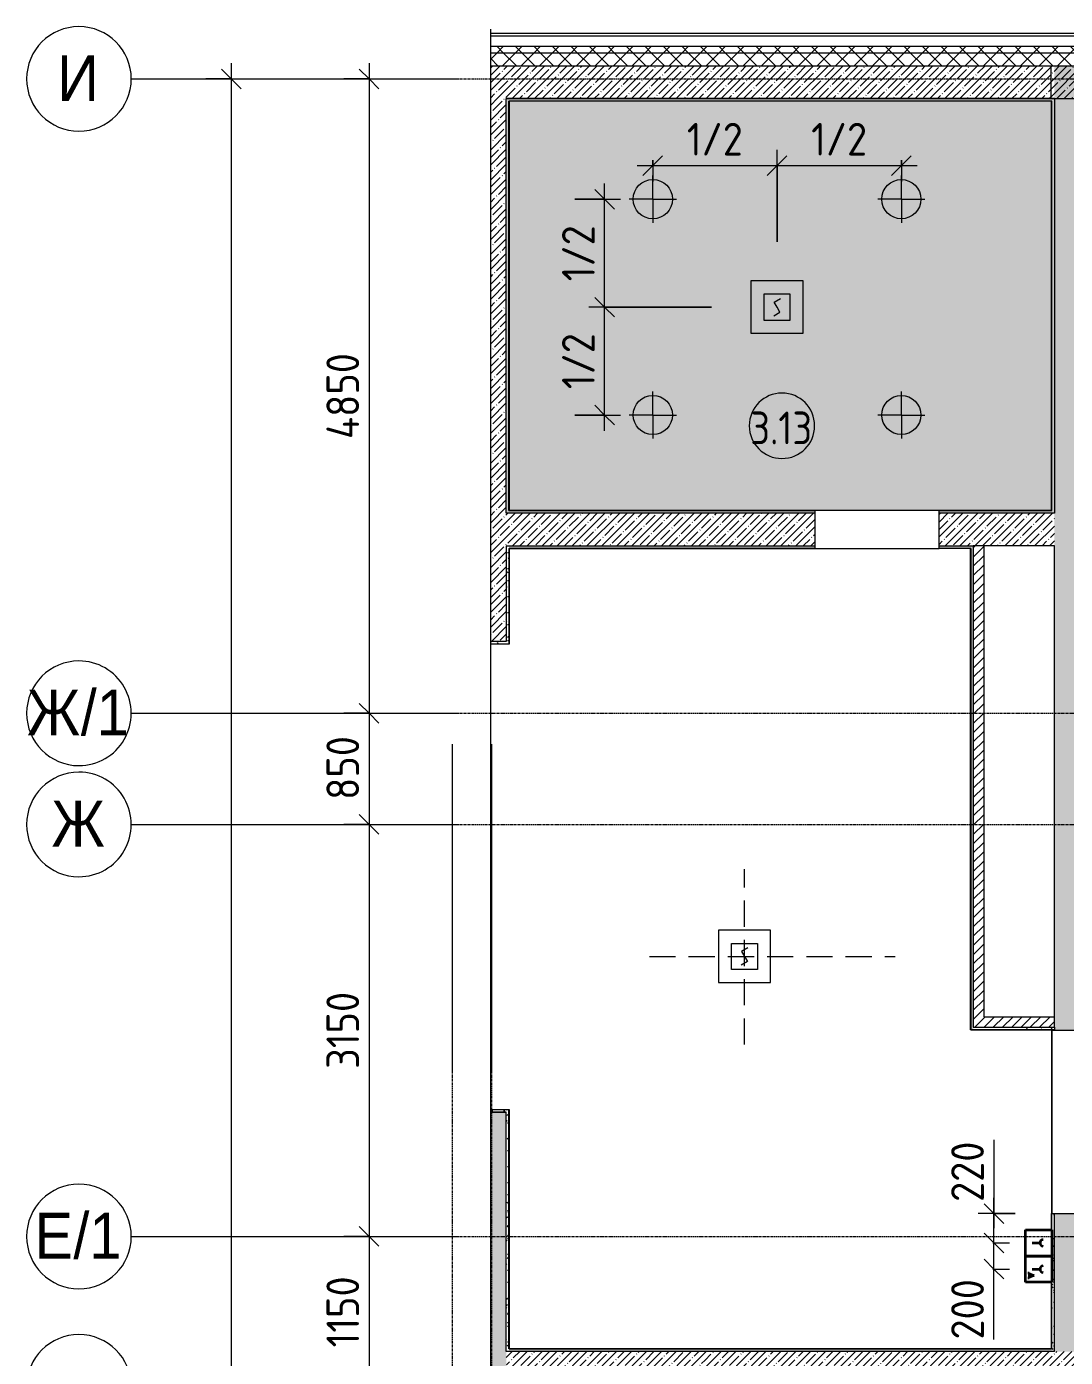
# Model space of a CAD drawing. Header units: millimetres. Extents: x 81303 to 275082, y -8553 to 29000.
# Drawn here: x 81303 to 89244, y 17226 to 27400 of the extents above; entities that cross this region are included whole.
import ezdxf

# ---------------------------------------------------------------- set-up
doc = ezdxf.new("R2010")
doc.units = ezdxf.units.MM
doc.linetypes.add('ADSK_Штрих_ш2 п1', pattern=[300, 200, -100])
doc.linetypes.add('Осевая', pattern=[31.75, 6.35, -4.7625, 15.875, -4.7625])
for name, color, linetype, lineweight in [('A-ANNO-DIMS', 7, 'Continuous', 9), ('A-ANNO-DIMS-100', 7, 'Continuous', 9), ('A-AREA-IDEN', 7, 'Continuous', 9), ('A-DETL', 7, 'Continuous', 9), ('A-DETL-1', 7, 'Continuous', 35), ('A-DETL-2', 7, 'ADSK_Штрих_ш2 п1', 9), ('A-DETL-GENF', 7, 'Continuous', 9), ('A-WALL', 7, 'Continuous', 9), ('I-WALL', 7, 'Continuous', 9), ('Q-SPCQ', 7, 'Continuous', 9), ('Оси', 7, 'Continuous', 9), ('Оси-1', 7, 'Continuous', 20), ('Оси-2', 7, 'Осевая', 9)]:
    doc.layers.add(name, color=color, linetype=linetype, lineweight=lineweight)
for name, color, linetype, lineweight, true_color in [('A-ANNO-NOTE', 1, 'Continuous', 9, 0xff0000), ('A-CLNG-1', 7, 'Continuous', 9, 0xeaeaea), ('A-WALL-1', 7, 'Continuous', 9, 0x3c3c3c), ('A-WALL-FNSH-1', 7, 'Continuous', 9, 0x3c3c3c), ('I-WALL-1', 7, 'Continuous', 9, 0x535353), ('Q-SPCQ-4', 1, 'Continuous', 9, 0xff0000)]:
    doc.layers.add(name, color=color, linetype=linetype, lineweight=lineweight, true_color=true_color)
doc.layers.add('A-CLNG-PATT-1', color=7, linetype='Continuous', lineweight=9, transparency=1)
doc.styles.add('Arial', font='arial.ttf', dxfattribs={"width": 0.9, "height": 350})
doc.styles.add('GOST Common_1', font='GOST_Common.ttf', dxfattribs={"width": 0.9, "height": 250})
doc.styles.add('ISOCPEUR', font='isocpeur.ttf', dxfattribs={"width": 0.9, "height": 250})
doc.dimstyles.new('ISO-2_5_0_9К_БОЛЬШОЙ', dxfattribs={"dimscale": 304.8, "dimtxt": 248.995294, "dimasz": 0.492126, "dimexe": 0.393701, "dimexo": 0.984252, "dimgap": 0, "dimtad": 1, "dimdec": 0, "dimrnd": 10, "dimzin": 0, "dimdsep": 46, "dimtxsty": 'ISOCPEUR', "dimblk1": 'OBLIQUE', "dimblk2": 'OBLIQUE', "dimsah": 1, "dimcen": 0.09, "dimdle": 0.393701, "dimazin": 0, "dimtfac": 1, "dimtdec": 4, "dimtix": 1, "dimtmove": 0, "dimatfit": 3, "dimfxl": 1, "dimtvp": 1, "dimtolj": 1, "dimtzin": 0, "dimarcsym": 2})
doc.dimstyles.new('ISO-2_5_0_9К_БОЛЬШОЙ_1', dxfattribs={"dimscale": 304.8, "dimtxt": 248.995294, "dimasz": 0.492126, "dimexe": 0.393701, "dimexo": 0.984252, "dimgap": 0, "dimtad": 1, "dimdec": 0, "dimrnd": 10, "dimzin": 0, "dimdsep": 46, "dimtxsty": 'ISOCPEUR', "dimblk1": 'OBLIQUE', "dimblk2": 'OBLIQUE', "dimsah": 1, "dimcen": 0.09, "dimdle": 0.393701, "dimazin": 0, "dimtfac": 1, "dimtdec": 4, "dimtix": 1, "dimtmove": 1, "dimatfit": 3, "dimfxl": 1, "dimtvp": 1, "dimtolj": 1, "dimtzin": 0, "dimarcsym": 2})
pattern_1 = [(45, (0, 0), (-70.71068, 70.71068), []), (135, (0, 0), (-70.71068, -70.71068), [])]
pattern_2 = [(45, (0, 0), (-57.024626, 57.024626), []), (45, (57.025, 0), (-57.024626, 57.024626), [100.806, -20.161, 3.353, -16.808])]
pattern_3 = [(45, (0, 0), (-35.35534, 35.35534), [])]
pattern_4 = [(0, (0, 0), (121.92, 30.48), [10.058, -81.382, 10.058, -81.382, -487.68]), (0, (0, 0), (121.92, 30.48), [-182.88, 10.058, -172.822, 10.058, -81.382, -213.36]), (0, (0, 0), (121.92, 30.48), [-457.2, 10.058, -50.902, 10.058, -142.342]), (120, (45.72, 15.24), (-87.356454, 90.345817), [10.058, -81.382, 10.058, -81.382, -487.68]), (120, (45.72, 15.24), (-87.356454, 90.345817), [-182.88, 10.058, -172.822, 10.058, -81.382, -213.36]), (120, (45.72, 15.24), (-87.356454, 90.345817), [-457.2, 10.058, -50.902, 10.058, -142.342]), (240, (60.96, 76.2), (-34.563546, -120.825817), [10.058, -81.382, 10.058, -81.382, -487.68]), (240, (60.96, 76.2), (-34.563546, -120.825817), [-182.88, 10.058, -172.822, 10.058, -81.382, -213.36]), (240, (60.96, 76.2), (-34.563546, -120.825817), [-457.2, 10.058, -50.902, 10.058, -142.342])]

# ---------------------------------------------------------------- blocks, each defined once
blk = doc.blocks.new('Извещатель потолочный - Монтируемые на перекрытии-30363648-Сводный план потолка 3 этажа в осях 23-33')
at = {"layer": 'Q-SPCQ'}
for p, q in [((-300, 300), (-300, -100)), ((100, 300), (-300, 300)), ((100, -100), (100, 300)), ((0, 200), (-200, 200)), ((-200, 200), (-200, 0)), ((-122, 139), (-75, 166)), ((-100, 100), (-122, 139)), ((0, 0), (0, 200)), ((-200, 0), (0, 0)), ((-125, 34), (-78, 61)), ((-78, 61), (-100, 100)), ((-300, -100), (100, -100))]:
    blk.add_line(p, q, dxfattribs=at)
blk = doc.blocks.new('DET_L_Линия разрыва - М100-30654842-Сводный план потолка 3 этажа в осях 23-33')
at = {"layer": 'A-DETL-GENF'}
blk.add_line((11740, 0), (0, 0), dxfattribs=at)
blk = doc.blocks.new('Ось сетки - D8-29747960-Сводный план потолка 3 этажа в осях 23-33')
at = {"layer": 'Оси-1'}
for start, end in [(360, 180), (180, 360)]:
    blk.add_arc((0, 0), 4, start, end, dxfattribs=at)
blk = doc.blocks.new('DIMBLOCK1-Сводный план потолка 3 этажа в осях 23-33')
at = {"layer": 'A-ANNO-DIMS-100', "lineweight": 20}
for p, q in [((83921, 27000), (83846, 27075)), ((83921, 27000), (83996, 26925)), ((83921, 22150), (83846, 22225)), ((83921, 22150), (83996, 22075))]:
    blk.add_line(p, q, dxfattribs=at)
at = {"layer": 'A-ANNO-DIMS-100'}
for p, q in [((83921, 27120), (83921, 22150)), ((83728, 27000), (84041, 27000)), ((83921, 27000), (83728, 27000)), ((83728, 22150), (84041, 22150)), ((83921, 22150), (83728, 22150))]:
    blk.add_line(p, q, dxfattribs=at)
at = {"layer": 'A-ANNO-DIMS-100', "color": 0, "insert": (83595, 24247), "char_height": 250, "width": 787.21, "attachment_point": 1, "rotation": 90, "line_spacing_factor": 1.149209, "style": 'ISOCPEUR'}
blk.add_mtext('4850', dxfattribs=at)
blk = doc.blocks.new('_Oblique')
at = {"color": 0, "linetype": 'ByBlock', "lineweight": -2}
blk.add_line((-0.5, -0.5), (0.5, 0.5), dxfattribs=at)
blk = doc.blocks.new('DIMBLOCK2-Сводный план потолка 3 этажа в осях 23-33')
at = {"layer": 'A-ANNO-DIMS-100', "lineweight": 20}
for p, q in [((83921, 22150), (83846, 22225)), ((83921, 22150), (83996, 22075)), ((83921, 21300), (83846, 21375)), ((83921, 21300), (83996, 21225))]:
    blk.add_line(p, q, dxfattribs=at)
at = {"layer": 'A-ANNO-DIMS-100'}
for p, q in [((83728, 22150), (84041, 22150)), ((83921, 22150), (83728, 22150)), ((83921, 22150), (83921, 21300)), ((83728, 21300), (84041, 21300)), ((83921, 21300), (83728, 21300))]:
    blk.add_line(p, q, dxfattribs=at)
at = {"layer": 'A-ANNO-DIMS-100', "color": 0, "insert": (83595, 21488), "char_height": 250, "width": 568.86, "attachment_point": 1, "rotation": 90, "line_spacing_factor": 1.149209, "style": 'ISOCPEUR'}
blk.add_mtext('850', dxfattribs=at)
blk = doc.blocks.new('DIMBLOCK3-Сводный план потолка 3 этажа в осях 23-33')
at = {"layer": 'A-ANNO-DIMS-100', "lineweight": 20}
for p, q in [((83921, 21300), (83846, 21375)), ((83921, 21300), (83996, 21225)), ((83921, 18150), (83846, 18225)), ((83921, 18150), (83996, 18075))]:
    blk.add_line(p, q, dxfattribs=at)
at = {"layer": 'A-ANNO-DIMS-100'}
for p, q in [((83728, 21300), (84041, 21300)), ((83921, 21300), (83728, 21300)), ((83921, 21300), (83921, 18150)), ((83728, 18150), (84041, 18150)), ((83921, 18150), (83728, 18150))]:
    blk.add_line(p, q, dxfattribs=at)
at = {"layer": 'A-ANNO-DIMS-100', "color": 0, "insert": (83595, 19431), "char_height": 250, "width": 706.76, "attachment_point": 1, "rotation": 90, "line_spacing_factor": 1.149209, "style": 'ISOCPEUR'}
blk.add_mtext('3150', dxfattribs=at)
blk = doc.blocks.new('DIMBLOCK4-Сводный план потолка 3 этажа в осях 23-33')
at = {"layer": 'A-ANNO-DIMS-100', "lineweight": 20}
for p, q in [((83921, 18150), (83846, 18225)), ((83921, 18150), (83996, 18075)), ((83921, 17000), (83846, 17075)), ((83921, 17000), (83996, 16925))]:
    blk.add_line(p, q, dxfattribs=at)
at = {"layer": 'A-ANNO-DIMS-100'}
for p, q in [((83728, 18150), (84041, 18150)), ((83921, 18150), (83728, 18150)), ((83921, 18150), (83921, 17000)), ((83728, 17000), (84041, 17000)), ((83921, 17000), (83728, 17000))]:
    blk.add_line(p, q, dxfattribs=at)
at = {"layer": 'A-ANNO-DIMS-100', "color": 0, "insert": (83595, 17302), "char_height": 250, "width": 655.05, "attachment_point": 1, "rotation": 90, "line_spacing_factor": 1.149209, "style": 'ISOCPEUR'}
blk.add_mtext('1150', dxfattribs=at)
blk = doc.blocks.new('DIMBLOCK13-Сводный план потолка 3 этажа в осях 23-33')
at = {"layer": 'A-ANNO-DIMS-100', "lineweight": 20}
for p, q in [((82867, 27000), (82792, 27075)), ((82867, 27000), (82942, 26925)), ((82867, 0), (82792, 75)), ((82867, 0), (82942, -75))]:
    blk.add_line(p, q, dxfattribs=at)
at = {"layer": 'A-ANNO-DIMS-100'}
for p, q in [((82867, 27120), (82867, -120)), ((82673, 27000), (82987, 27000)), ((82867, 27000), (82673, 27000)), ((82673, 0), (82987, 0)), ((82867, 0), (82673, 0))]:
    blk.add_line(p, q, dxfattribs=at)
at = {"layer": 'A-ANNO-DIMS-100', "color": 0, "insert": (82540, 13105), "char_height": 250, "width": 948.1, "attachment_point": 1, "rotation": 90, "line_spacing_factor": 1.149209, "style": 'ISOCPEUR'}
blk.add_mtext('27000', dxfattribs=at)
blk = doc.blocks.new('Марка_Помещения - Номер-25198446-Сводный план потолка 3 этажа в осях 23-33')
at = {"layer": 'A-AREA-IDEN'}
for start, end in [(360, 180), (180, 360)]:
    blk.add_arc((0, 0), 2.5, start, end, dxfattribs=at)
blk = doc.blocks.new('DIMBLOCK47-Сводный план потолка 3 этажа в осях 23-33')
at = {"layer": 'A-ANNO-DIMS-100', "lineweight": 20}
for p, q in [((88698, 18101), (88623, 18176)), ((88698, 18101), (88773, 18026)), ((88698, 17901), (88623, 17976)), ((88698, 17901), (88773, 17826))]:
    blk.add_line(p, q, dxfattribs=at)
at = {"layer": 'A-ANNO-DIMS-100'}
for p, q in [((88690, 18101), (88818, 18101)), ((88698, 18101), (88690, 18101)), ((88698, 17781), (88698, 18101)), ((88698, 17936), (88698, 18001)), ((88698, 17362), (88698, 17936)), ((88690, 17901), (88818, 17901)), ((88698, 17901), (88690, 17901))]:
    blk.add_line(p, q, dxfattribs=at)
at = {"layer": 'A-ANNO-DIMS-100', "color": 0, "insert": (88371, 17362), "char_height": 250, "width": 568.86, "attachment_point": 1, "rotation": 90, "line_spacing_factor": 1.149209, "style": 'ISOCPEUR'}
blk.add_mtext('200', dxfattribs=at)
blk = doc.blocks.new('DIMBLOCK48-Сводный план потолка 3 этажа в осях 23-33')
at = {"layer": 'A-ANNO-DIMS-100'}
for p, q in [((88698, 18888), (88698, 18314)), ((88698, 18101), (88698, 18445)), ((88860, 18325), (88578, 18325)), ((88698, 18325), (88860, 18325)), ((88698, 18314), (88698, 18213)), ((88690, 18101), (88818, 18101)), ((88698, 18101), (88690, 18101))]:
    blk.add_line(p, q, dxfattribs=at)
at = {"layer": 'A-ANNO-DIMS-100', "lineweight": 20}
for p, q in [((88698, 18325), (88623, 18400)), ((88698, 18325), (88773, 18250)), ((88698, 18101), (88623, 18176)), ((88698, 18101), (88773, 18026))]:
    blk.add_line(p, q, dxfattribs=at)
at = {"layer": 'A-ANNO-DIMS-100', "color": 0, "insert": (88371, 18414), "char_height": 250, "width": 568.86, "attachment_point": 1, "rotation": 90, "line_spacing_factor": 1.149209, "style": 'ISOCPEUR'}
blk.add_mtext('220', dxfattribs=at)
blk = doc.blocks.new('DIMBLOCK58-Сводный план потолка 3 этажа в осях 23-33')
at = {"layer": 'A-ANNO-DIMS-100'}
for p, q in [((86540, 25255), (85602, 25255)), ((85722, 24310), (85722, 25255)), ((85722, 25255), (86540, 25255)), ((85493, 24430), (85842, 24430)), ((85722, 24430), (85493, 24430))]:
    blk.add_line(p, q, dxfattribs=at)
at = {"layer": 'A-ANNO-DIMS-100', "lineweight": 20}
for p, q in [((85722, 25255), (85647, 25330)), ((85722, 25255), (85797, 25180)), ((85722, 24430), (85647, 24505)), ((85722, 24430), (85797, 24355))]:
    blk.add_line(p, q, dxfattribs=at)
at = {"layer": 'A-ANNO-DIMS-100', "color": 0, "insert": (85396, 24628), "char_height": 250, "width": 517.14, "attachment_point": 1, "rotation": 90, "line_spacing_factor": 1.149209, "style": 'ISOCPEUR'}
blk.add_mtext('1/2', dxfattribs=at)
blk = doc.blocks.new('DIMBLOCK59-Сводный план потолка 3 этажа в осях 23-33')
at = {"layer": 'A-ANNO-DIMS-100', "lineweight": 20}
for p, q in [((85722, 26080), (85647, 26155)), ((85722, 26080), (85797, 26005)), ((85722, 25255), (85647, 25330)), ((85722, 25255), (85797, 25180))]:
    blk.add_line(p, q, dxfattribs=at)
at = {"layer": 'A-ANNO-DIMS-100'}
for p, q in [((85722, 25255), (85722, 26200)), ((85493, 26080), (85842, 26080)), ((85722, 26080), (85493, 26080)), ((86540, 25255), (85602, 25255)), ((85722, 25255), (86540, 25255))]:
    blk.add_line(p, q, dxfattribs=at)
at = {"layer": 'A-ANNO-DIMS-100', "color": 0, "insert": (85396, 25453), "char_height": 250, "width": 517.14, "attachment_point": 1, "rotation": 90, "line_spacing_factor": 1.149209, "style": 'ISOCPEUR'}
blk.add_mtext('1/2', dxfattribs=at)
blk = doc.blocks.new('DIMBLOCK60-Сводный план потолка 3 этажа в осях 23-33')
at = {"layer": 'A-ANNO-DIMS-100'}
for p, q in [((87040, 25755), (87040, 26457)), ((86090, 26380), (86090, 26217)), ((86090, 26337), (86090, 26380)), ((85970, 26337), (87040, 26337)), ((87040, 26337), (87040, 25755))]:
    blk.add_line(p, q, dxfattribs=at)
at = {"layer": 'A-ANNO-DIMS-100', "lineweight": 20}
for p, q in [((86090, 26337), (86165, 26412)), ((87040, 26337), (87115, 26412)), ((86090, 26337), (86015, 26262)), ((87040, 26337), (86965, 26262))]:
    blk.add_line(p, q, dxfattribs=at)
at = {"layer": 'A-ANNO-DIMS-100', "color": 0, "insert": (86350, 26664), "char_height": 250, "width": 517.14, "attachment_point": 1, "line_spacing_factor": 1.149209, "style": 'ISOCPEUR'}
blk.add_mtext('1/2', dxfattribs=at)
blk = doc.blocks.new('DIMBLOCK61-Сводный план потолка 3 этажа в осях 23-33')
at = {"layer": 'A-ANNO-DIMS-100'}
for p, q in [((87040, 25755), (87040, 26457)), ((87990, 26380), (87990, 26217)), ((87990, 26337), (87990, 26380)), ((87040, 26337), (88110, 26337)), ((87040, 26337), (87040, 25755))]:
    blk.add_line(p, q, dxfattribs=at)
at = {"layer": 'A-ANNO-DIMS-100', "lineweight": 20}
for p, q in [((87040, 26337), (87115, 26412)), ((87990, 26337), (88065, 26412)), ((87040, 26337), (86965, 26262)), ((87990, 26337), (87915, 26262))]:
    blk.add_line(p, q, dxfattribs=at)
at = {"layer": 'A-ANNO-DIMS-100', "color": 0, "insert": (87300, 26664), "char_height": 250, "width": 517.14, "attachment_point": 1, "line_spacing_factor": 1.149209, "style": 'ISOCPEUR'}
blk.add_mtext('1/2', dxfattribs=at)

msp = doc.modelspace()

# ---------------------------------------------------------------- hatches: boundary and pattern name
at = {"layer": 'A-CLNG-PATT-1'}
msp.add_hatch(color=256, dxfattribs=at).paths.add_polyline_path([(89139, 23701), (89139, 26829), (84991, 26829), (84991, 23701), (87052.5, 23701)])
at = {"layer": 'A-WALL'}
h = msp.add_hatch(dxfattribs=at)
h.set_pattern_fill('FP_2', color=256, style=0, pattern_type=2)
h.set_pattern_definition(pattern_1)
h.paths.add_polyline_path([(93210, 27200), (93210, 27250), (84850.7, 27250), (84850.7, 27200), (93160, 27200)])
h = msp.add_hatch(dxfattribs=at)
h.set_pattern_fill('FP_2', color=256, style=0, pattern_type=2)
h.set_pattern_definition(pattern_1)
h.paths.add_polyline_path([(93160, 27100), (93160, 27200), (84850.7, 27200), (84850.7, 27100), (93060, 27100)])
at = {"layer": 'I-WALL'}
h = msp.add_hatch(dxfattribs=at)
h.set_pattern_fill('FP_1', color=256, style=0, pattern_type=2)
h.set_pattern_definition(pattern_2)
h.paths.add_polyline_path([(89160, 26850), (89160, 27100), (84850.7, 27100), (84850.7, 26850), (89140, 26850)])
h = msp.add_hatch(dxfattribs=at)
h.set_pattern_fill('FP_1', color=256, style=0, pattern_type=2)
h.set_pattern_definition(pattern_2)
h.paths.add_polyline_path([(92810, 26850), (92810, 27100), (89135, 27100), (89135, 26850), (92790, 26850)])
h = msp.add_hatch(dxfattribs=at)
h.set_pattern_fill('FP_1', color=256, style=0, pattern_type=2)
h.set_pattern_definition(pattern_2)
h.paths.add_polyline_path([(89160, 17270), (89410, 17270), (89410, 18325), (89160, 18325)])
h.paths.add_polyline_path([(89410, 19725), (89410, 27100), (89160, 27100), (89160, 19725)])
h = msp.add_hatch(dxfattribs=at)
h.set_pattern_fill('FP_1', color=256, style=0, pattern_type=2)
h.set_pattern_definition(pattern_2)
h.paths.add_polyline_path([(84970, 22700), (84970, 26850), (84850.7, 26850), (84850.7, 22700)])
h = msp.add_hatch(dxfattribs=at)
h.set_pattern_fill('FP_21', color=256, style=0, pattern_type=2)
h.set_pattern_definition(pattern_4)
h.paths.add_polyline_path([(89140, 26830), (89140, 26850), (84970, 26850), (84970, 26830), (84990, 26830)])
h = msp.add_hatch(dxfattribs=at)
h.set_pattern_fill('FP_21', color=256, style=0, pattern_type=2)
h.set_pattern_definition(pattern_4)
h.paths.add_polyline_path([(84970, 23680), (84990, 23680), (84990, 26830), (84970, 26830), (84970, 24370.8)])
h = msp.add_hatch(dxfattribs=at)
h.set_pattern_fill('FP_21', color=256, style=0, pattern_type=2)
h.set_pattern_definition(pattern_4)
h.paths.add_polyline_path([(89140, 23680), (89160, 23680), (89160, 26850), (89140, 26850), (89140, 23700)])
h = msp.add_hatch(dxfattribs=at)
h.set_pattern_fill('FP_1', color=256, style=0, pattern_type=2)
h.set_pattern_definition(pattern_2)
h.paths.add_polyline_path([(89160, 23430), (89160, 23680), (88278, 23680), (88278, 23430), (88620, 23430)])
h.paths.add_polyline_path([(87328, 23430), (87328, 23680), (84970, 23680), (84970, 23430), (87052.5, 23430)])
h = msp.add_hatch(dxfattribs=at)
h.set_pattern_fill('FP_21', color=256, style=0, pattern_type=2)
h.set_pattern_definition(pattern_4)
h.paths.add_polyline_path([(89140, 23680), (89140, 23700), (88278, 23700), (88278, 23680)])
h.paths.add_polyline_path([(87052.5, 23680), (87328, 23680), (87328, 23700), (84990, 23700), (84990, 23680)])
h = msp.add_hatch(dxfattribs=at)
h.set_pattern_fill('FP_21', color=256, style=0, pattern_type=2)
h.set_pattern_definition(pattern_4)
h.paths.add_polyline_path([(84990, 22680), (84990, 23430), (84970, 23430), (84970, 22680)])
h = msp.add_hatch(dxfattribs=at)
h.set_pattern_fill('FP_21', color=256, style=0, pattern_type=2)
h.set_pattern_definition(pattern_4)
h.paths.add_polyline_path([(84990, 23410), (87328, 23410), (87328, 23430), (84990, 23430)])
h.paths.add_polyline_path([(88540, 23410), (88540, 23430), (88278, 23430), (88278, 23410), (88520, 23410)])
h = msp.add_hatch(dxfattribs=at)
h.set_pattern_fill('FP_21', color=256, style=0, pattern_type=2)
h.set_pattern_definition(pattern_4)
h.paths.add_polyline_path([(88520, 19730), (88540, 19730), (88540, 23410), (88520, 23409), (88520, 20793)])
h = msp.add_hatch(dxfattribs=at)
h.set_pattern_fill('FP_5', color=256, style=0, pattern_type=2)
h.set_pattern_definition(pattern_3)
h.paths.add_polyline_path([(88540, 19750), (88620, 19750), (88620, 23430), (88540, 23430), (88540, 20793)])
h = msp.add_hatch(dxfattribs=at)
h.set_pattern_fill('FP_21', color=256, style=0, pattern_type=2)
h.set_pattern_definition(pattern_4)
h.paths.add_polyline_path([(84970, 22680), (84970, 22700), (84850.7, 22700), (84850.7, 22680)])
h = msp.add_hatch(dxfattribs=at)
h.set_pattern_fill('FP_21', color=256, style=0, pattern_type=2)
h.set_pattern_definition(pattern_4)
h.paths.add_polyline_path([(89160, 19730), (89160, 19750), (88540, 19750), (88540, 19730)])
h = msp.add_hatch(dxfattribs=at)
h.set_pattern_fill('FP_5', color=256, style=0, pattern_type=2)
h.set_pattern_definition(pattern_3)
h.paths.add_polyline_path([(89160, 19750), (89160, 19830), (88620, 19830), (88620, 19750), (89140, 19750)])
h = msp.add_hatch(dxfattribs=at)
h.set_pattern_fill('FP_21', color=256, style=0, pattern_type=2)
h.set_pattern_definition(pattern_4)
h.paths.add_polyline_path([(89160, 17270), (89160, 18325), (89140, 18325), (89140, 17270)])
h.paths.add_polyline_path([(89160, 19725), (89160, 19750), (89140, 19750), (89140, 19725)])
h = msp.add_hatch(dxfattribs=at)
h.set_pattern_fill('FP_1', color=256, style=0, pattern_type=2)
h.set_pattern_definition(pattern_2)
h.paths.add_polyline_path([(84970, 10400), (84970, 15400.6), (84750, 15290.6), (84750, 15091.2), (84850.7, 15040.9), (84850.7, 10400)])
h.paths.add_polyline_path([(84970, 15581.2), (84970, 19100), (84850.7, 19100), (84850.7, 15640.9), (84889.7, 15621.4)])
h = msp.add_hatch(dxfattribs=at)
h.set_pattern_fill('FP_21', color=256, style=0, pattern_type=2)
h.set_pattern_definition(pattern_4)
h.paths.add_polyline_path([(84970, 19100), (84970, 19120), (84850.7, 19120), (84850.7, 19100)])
h = msp.add_hatch(dxfattribs=at)
h.set_pattern_fill('FP_21', color=256, style=0, pattern_type=2)
h.set_pattern_definition(pattern_4)
h.paths.add_polyline_path([(84990, 17270), (84990, 19120), (84970, 19120), (84970, 17270)])
h = msp.add_hatch(dxfattribs=at)
h.set_pattern_fill('FP_1', color=256, style=0, pattern_type=2)
h.set_pattern_definition(pattern_2)
h.paths.add_polyline_path([(86490, 17050), (86490, 17270), (84970, 17270), (84970.9, 17060), (85070, 17060), (85070, 17050), (86170, 17050), (86170, 17060), (86270, 17060), (86270, 17050)])
h = msp.add_hatch(dxfattribs=at)
h.set_pattern_fill('FP_21', color=256, style=0, pattern_type=2)
h.set_pattern_definition(pattern_4)
h.paths.add_polyline_path([(89140, 17270), (89139, 17290), (84990, 17290), (84990, 17270), (87052.5, 17270)])
h = msp.add_hatch(dxfattribs=at)
h.set_pattern_fill('FP_1', color=256, style=0, pattern_type=2)
h.set_pattern_definition(pattern_2)
h.paths.add_polyline_path([(92810, 17050), (92810, 17270), (86490, 17270), (86490, 17050), (92790, 17050)])

# ---------------------------------------------------------------- linework, layer by layer
at = {"layer": 'A-ANNO-NOTE'}
for p, q in [((86090, 26080.5), (86090, 26260.5)), ((87990, 26080.5), (87990, 26260.5)), ((86090, 26080.5), (85910, 26080.5)), ((86090, 26080.5), (86090, 25900.5)), ((86090, 26080.5), (86270, 26080.5)), ((87990, 26080.5), (87810, 26080.5)), ((87990, 26080.5), (87990, 25900.5)), ((87990, 26080.5), (88170, 26080.5)), ((86090, 24430.5), (86090, 24610.5)), ((87990, 24430.5), (87990, 24610.5)), ((86090, 24430.5), (85910, 24430.5)), ((86090, 24430.5), (86090, 24250.5)), ((86090, 24430.5), (86270, 24430.5)), ((87990, 24430.5), (87810, 24430.5)), ((87990, 24430.5), (87990, 24250.5)), ((87990, 24430.5), (88170, 24430.5))]:
    msp.add_line(p, q, dxfattribs=at)
for centre in [(86090, 26080.5), (87990, 26080.5), (86090, 24430.5), (87990, 24430.5)]:
    msp.add_circle(centre, 150, dxfattribs=at)
at = {"layer": 'A-CLNG-1'}
msp.add_line((89139, 23701), (84991, 23701), dxfattribs=at)
at = {"layer": 'A-DETL'}
for p, q in [((86591, 20491), (86591, 20091)), ((86991, 20491), (86591, 20491)), ((86991, 20091), (86991, 20491)), ((86816.1, 20357.5), (86768.5, 20330)), ((86813.5, 20252), (86765.9, 20224.5)), ((86768.5, 20330), (86813.5, 20252)), ((86591, 20091), (86991, 20091))]:
    msp.add_line(p, q, dxfattribs=at)
at = {"layer": 'A-DETL-1'}
for p, q in [((88940, 18200.5), (89140, 18200.5)), ((88940, 18000.5), (88940, 18200.5)), ((89140, 18200.5), (89140, 18000.5)), ((88990, 18100.5), (89050, 18100.5)), ((89140, 18000.5), (88940, 18000.5)), ((88940, 18000.5), (89140, 18000.5)), ((88940, 17800.5), (88940, 18000.5)), ((89140, 18000.5), (89140, 17800.5)), ((88958.2, 17873.1), (88968.2, 17873.1)), ((88968.2, 17832.3), (88958.2, 17832.3)), ((88968.2, 17873.1), (88968.2, 17832.3)), ((88968.2, 17867.3), (89004.5, 17850.4)), ((89004.5, 17850.4), (88968.2, 17837.3)), ((88990, 17900.5), (89050, 17900.5)), ((89140, 17800.5), (88940, 17800.5))]:
    msp.add_line(p, q, dxfattribs=at)
for centre in [(89075, 18100.5), (89075, 17900.5)]:
    msp.add_arc(centre, 25, 90, 270, dxfattribs=at)
at = {"layer": 'A-DETL-2'}
for p, q in [((86791, 19617.5), (86791, 20957.5)), ((86691, 20391), (86891, 20391)), ((86691, 20191), (86691, 20391)), ((86891, 20391), (86891, 20191)), ((86064, 20291), (87944, 20291)), ((86891, 20191), (86691, 20191))]:
    msp.add_line(p, q, dxfattribs=at)
at = {"layer": 'A-WALL'}
for p, q in [((84850.7, 27330), (93290, 27330)), ((84850.7, 27250), (93210, 27250)), ((84850.7, 27200), (93160, 27200)), ((84970, 23680), (84970, 26850)), ((89140, 26830), (84990, 26830)), ((84990, 23700), (84990, 26830)), ((89140, 23700), (89140, 26830)), ((87328, 23680), (84970, 23680)), ((89160, 23680), (88278, 23680)), ((84970, 23430), (87328, 23430)), ((84990, 23410), (84990, 22680)), ((84990, 23410), (87328, 23410)), ((88278, 23430), (88540, 23430)), ((88520, 23410), (88278, 23410)), ((88520, 23410), (88520, 19730)), ((88540, 23430), (88540, 19750)), ((88540, 19750), (89160, 19750)), ((89160, 19750), (89160, 19725)), ((89140, 19729), (89140, 19725)), ((84990, 17290), (84990, 19120)), ((89140, 17290), (89140, 18325)), ((89160, 17270), (89160, 18325)), ((89160, 17270), (84970, 17270)), ((89140, 17290), (84990, 17290))]:
    msp.add_line(p, q, dxfattribs=at)
at = {"layer": 'A-WALL-1'}
for p, q in [((84850.7, 27100), (93060, 27100)), ((84850.7, 27100), (89160, 27100)), ((89135, 26850), (89135, 27100)), ((89135, 27100), (92810, 27100)), ((89160, 26850), (84970, 26850)), ((84970, 26850), (92810, 26850)), ((89160, 26850), (89160, 26850)), ((89160, 26850), (89160, 23680)), ((84990, 23700), (87328, 23700)), ((87328, 23700), (87328, 23410)), ((88278, 23410), (88278, 23700)), ((88278, 23700), (89140, 23700)), ((84970, 23430), (84970, 22700)), ((89160, 23430), (88540, 23430)), ((88620, 23430), (88620, 19830)), ((89160, 19750), (89160, 23430)), ((84970, 22700), (84850.7, 22700)), ((84991, 22680), (84990, 22680)), ((88620, 19830), (89160, 19830)), ((89140, 19729), (89140, 19750)), ((89160, 19730), (89140, 19730)), ((89430, 19725), (89140, 19725)), ((84850.7, 19120), (84990, 19120)), ((84850.7, 19100), (84970, 19100)), ((84970, 19100), (84850.7, 19100)), ((84970, 17270), (84970, 19100)), ((89140, 18325), (89430, 18325))]:
    msp.add_line(p, q, dxfattribs=at)
at = {"layer": 'A-WALL-FNSH-1'}
for p, q in [((84850.7, 27350), (93310, 27350)), ((89139, 26829), (84991, 26829)), ((84991, 26829), (84991, 23701)), ((89139, 23701), (89139, 26829)), ((87328, 23701), (87328, 23700)), ((88278, 23700), (88278, 23701)), ((84991, 23409), (84991, 22679)), ((87328, 23409), (84991, 23409)), ((87328, 23410), (87328, 23409)), ((88278, 23409), (88278, 23410)), ((88519, 23409), (88278, 23409)), ((88519, 19729), (88519, 23409)), ((84850.7, 22680), (84990, 22680)), ((84991, 22679), (84850.7, 22679)), ((89139, 19729), (88519, 19729)), ((88520, 19730), (89140, 19730)), ((89139, 19725), (89139, 19729)), ((89140, 19725), (89139, 19725)), ((84850.7, 19121), (84991, 19121)), ((84991, 19121), (84991, 17291)), ((89139, 17291), (89139, 18325)), ((89139, 18325), (89140, 18325)), ((84991, 17291), (89139, 17291))]:
    msp.add_line(p, q, dxfattribs=at)
at = {"layer": 'I-WALL-1'}
for p, q in [((88278, 23700), (87328, 23700)), ((87328, 23410), (88278, 23410)), ((87328, 23409), (88278, 23409)), ((89139, 19725), (89139, 18325)), ((89140, 19725), (89140, 18325))]:
    msp.add_line(p, q, dxfattribs=at)
at = {"layer": 'Оси'}
for p, q in [((82103.1, 27000), (84603.1, 27000)), ((82103.1, 22150), (84603.1, 22150)), ((84560, 19415.1), (84560, 21915.1)), ((84860, 19415.1), (84860, 21915.1)), ((82103.1, 21300), (84603.1, 21300)), ((82103.1, 18150), (84603.1, 18150))]:
    msp.add_line(p, q, dxfattribs=at)
at = {"layer": 'Оси-2'}
for p, q in [((84603.1, 27000), (90790, 27000)), ((84603.1, 22150), (90790, 22150)), ((84603.1, 21300), (122455, 21300)), ((84560, 593.7), (84560, 19415.1)), ((84860, 1863.7), (84860, 19415.1)), ((84603.1, 18150), (122455, 18150))]:
    msp.add_line(p, q, dxfattribs=at)

# ---------------------------------------------------------------- block references
at = {"layer": 'A-AREA-IDEN', "xscale": 99.99999999999993, "yscale": 99.99999999999993, "zscale": 99.99999999999993}
msp.add_blockref('Марка_Помещения - Номер-25198446-Сводный план потолка 3 этажа в осях 23-33', (87077.3, 24348.2), dxfattribs=at)
at = {"layer": 'A-DETL-GENF', "rotation": 270.0000000000003}
msp.add_blockref('DET_L_Линия разрыва - М100-30654842-Сводный план потолка 3 этажа в осях 23-33', (84850.7, 27380.8), dxfattribs=at)
at = {"layer": 'Q-SPCQ-4'}
msp.add_blockref('Извещатель потолочный - Монтируемые на перекрытии-30363648-Сводный план потолка 3 этажа в осях 23-33', (87140, 25155.5), dxfattribs=at)
at = {"layer": 'Оси-1', "xscale": 99.99999999999993, "yscale": 99.99999999999993, "zscale": 99.99999999999993}
for p, rotation in [((81703.1, 27000), 269.9999999999994), ((81703.1, 22150), 269.9999999999995), ((81703.1, 21300), 269.9999999999995), ((81703.1, 18150), 269.9999999999994), ((81703.1, 17000), 269.9999999999994)]:
    msp.add_blockref('Ось сетки - D8-29747960-Сводный план потолка 3 этажа в осях 23-33', p, dxfattribs=dict(at, rotation=rotation))

# ---------------------------------------------------------------- texts
at = {"layer": 'A-AREA-IDEN', "insert": (86835.4, 24456.8), "char_height": 250, "width": 606.076, "attachment_point": 1, "style": 'GOST Common_1'}
msp.add_mtext('3.13', dxfattribs=at)
at = {"layer": 'Оси', "char_height": 350, "attachment_point": 1, "style": 'Arial'}
for s, insert, width in [('\\fArial|b0|i0|c204|p34|;\\W.9;И', (81538.6, 27181), 389.62), ('\\fArial|b0|i0|c204|p34|;\\W.9;Ж', (81306.4, 22331), 497.848), ('/1', (81717.2, 22331), 454.557), ('\\fArial|b0|i0|c204|p34|;\\W.9;Ж', (81494, 21481), 497.848), ('\\fArial|b0|i0|c204|p34|;\\W.9;Е', (81363.1, 18331), 360.759), ('/1', (81660.8, 18331), 454.557)]:
    msp.add_mtext(s, dxfattribs=dict(at, insert=insert, width=width))

# ---------------------------------------------------------------- dimensions: what is measured, and where the dimension line sits
at = {"layer": 'A-ANNO-DIMS'}
for base, p1, p2, override, picture, middle in [((82867, 0), (82973.1, 27000), (82973.1, 0), {"dimpost": '<>', "dimfxl": 26999.999823}, 'DIMBLOCK13-Сводный план потолка 3 этажа в осях 23-33', (82742, 13500)), ((83921.5, 22150), (84027.6, 27000), (84027.6, 22150), {"dimpost": '<>', "dimfxl": 4849.999753}, 'DIMBLOCK1-Сводный план потолка 3 этажа в осях 23-33', (83796.5, 24575)), ((83921.5, 21300), (84027.6, 22150), (84027.6, 21300), {"dimpost": '<>', "dimfxl": 850}, 'DIMBLOCK2-Сводный план потолка 3 этажа в осях 23-33', (83796.5, 21725)), ((83921.5, 18150), (84027.6, 21300), (84027.6, 18150), {"dimpost": '<>', "dimfxl": 3150}, 'DIMBLOCK3-Сводный план потолка 3 этажа в осях 23-33', (83796.5, 19725)), ((83921.5, 17000), (84027.6, 18150), (84027.6, 17000), {"dimpost": '<>', "dimfxl": 1150}, 'DIMBLOCK4-Сводный план потолка 3 этажа в осях 23-33', (83796.5, 17575))]:
    dim = msp.add_linear_dim(base=base, p1=p1, p2=p2, angle=90, dimstyle='ISO-2_5_0_9К_БОЛЬШОЙ', override=override, dxfattribs=at)
    dim.commit()
    dim.dimension.update_dxf_attribs({"geometry": picture, "text_midpoint": middle})
for base, p1, p2, picture, middle in [((87040, 26337.2), (86090, 26080.5), (87040, 25455.5), 'DIMBLOCK60-Сводный план потолка 3 этажа в осях 23-33', (86565, 26462.2)), ((87990, 26337.2), (87040, 25455.5), (87990, 26080.5), 'DIMBLOCK61-Сводный план потолка 3 этажа в осях 23-33', (87515, 26462.2))]:
    dim = msp.add_linear_dim(base=base, p1=p1, p2=p2, text='1/2', dimstyle='ISO-2_5_0_9К_БОЛЬШОЙ', override={"dimpost": '<>', "dimfxl": 1137.156542}, dxfattribs=at)
    dim.commit()
    dim.dimension.update_dxf_attribs({"geometry": picture, "text_midpoint": middle})
for base, p1, p2, picture, middle in [((85722.2, 26080.5), (86840, 25255.5), (85792.5, 26080.5), 'DIMBLOCK59-Сводный план потолка 3 этажа в осях 23-33', (85597.2, 25668)), ((85722.2, 25255.5), (85792.5, 24430.5), (86840, 25255.5), 'DIMBLOCK58-Сводный план потолка 3 этажа в осях 23-33', (85597.2, 24843))]:
    dim = msp.add_linear_dim(base=base, p1=p1, p2=p2, angle=90, text='1/2', dimstyle='ISO-2_5_0_9К_БОЛЬШОЙ', override={"dimpost": '<>', "dimfxl": 1333.372135}, dxfattribs=at)
    dim.commit()
    dim.dimension.update_dxf_attribs({"geometry": picture, "text_midpoint": middle})
for base, p1, p2, override, picture, middle in [((88697.9412, 18325), (88990, 18100.5406), (89160, 18325), {"dimpost": '<>', "dimfxl": 281.570648}, 'DIMBLOCK48-Сводный план потолка 3 этажа в осях 23-33', (88537.9939, 18698.7822)), ((88697.9, 18100.5), (88990, 17900.5), (88990, 18100.5), {"dimpost": '<>', "dimfxl": 200}, 'DIMBLOCK47-Сводный план потолка 3 этажа в осях 23-33', (88538, 17646))]:
    dim = msp.add_linear_dim(base=base, p1=p1, p2=p2, angle=90, dimstyle='ISO-2_5_0_9К_БОЛЬШОЙ_1', override=override, dxfattribs=at)
    dim.commit()
    dim.dimension.update_dxf_attribs({"geometry": picture, "text_midpoint": middle, "dimtype": 160, "text_rotation": 90})

doc.saveas('drawing.dxf')
